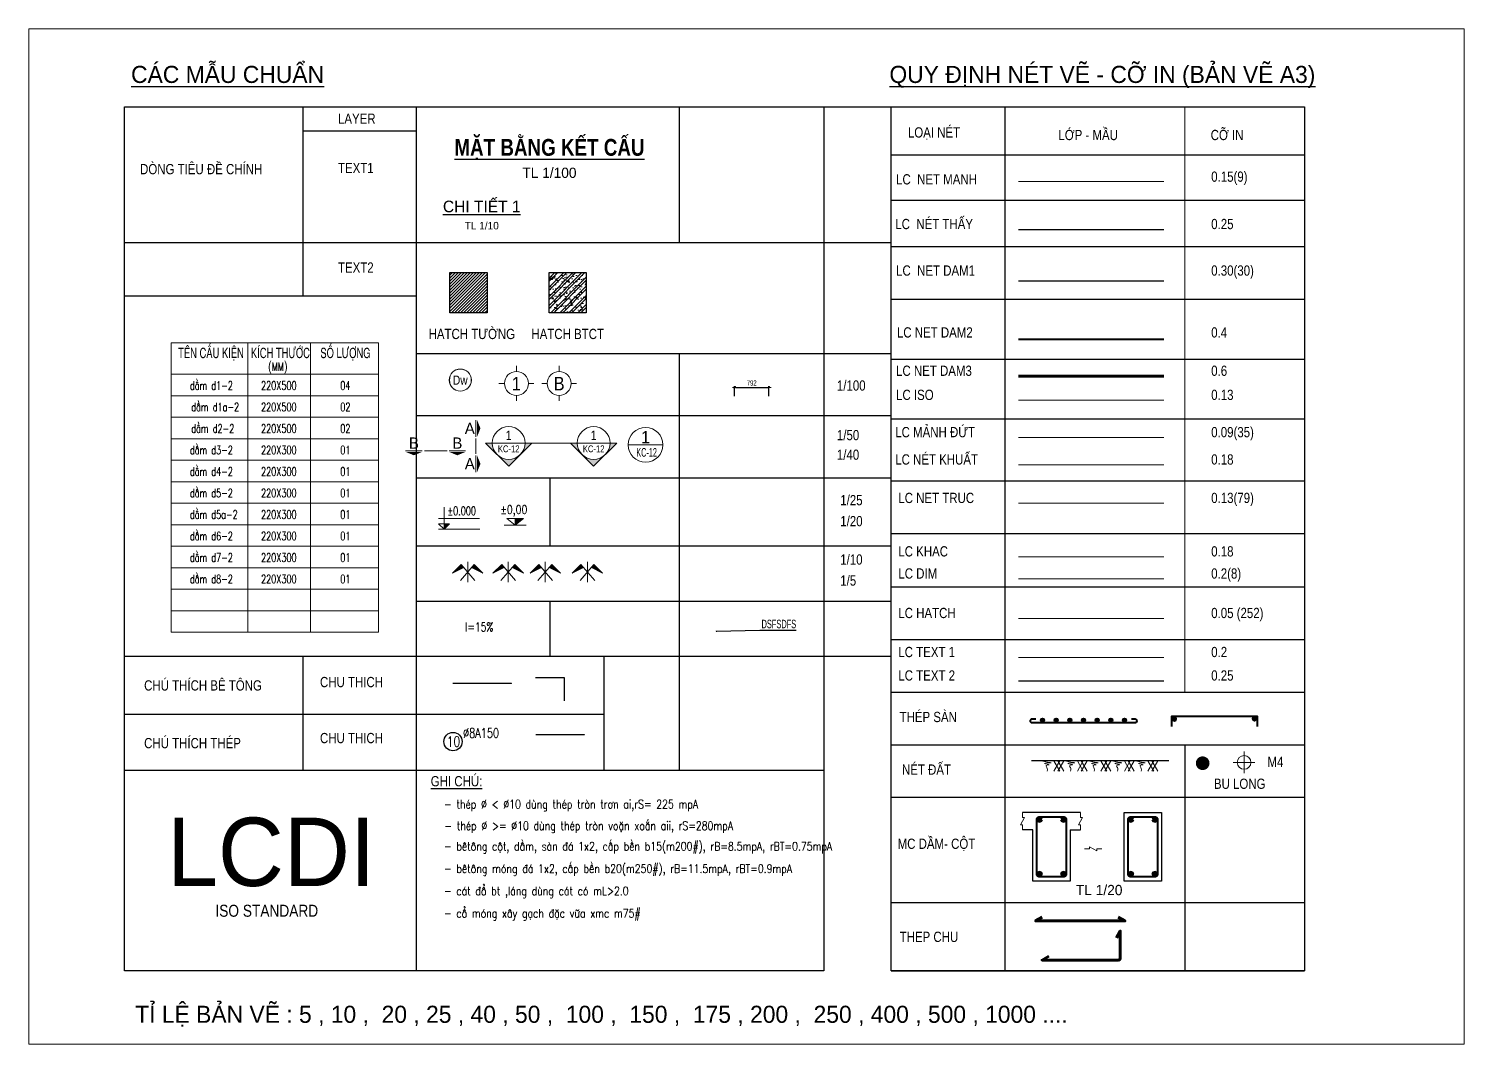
# Model space of a CAD drawing. Header units: millimetres. Extents: x 480521 to 6014615, y -961280 to 187869.
# Drawn here: x 480521 to 513785, y 87903 to 111426 of the extents above; entities that cross this region are included whole.
import ezdxf
from ezdxf.enums import TextEntityAlignment as Align

# ---------------------------------------------------------------- set-up
doc = ezdxf.new("R2010")
doc.units = ezdxf.units.MM
doc.header["$LTSCALE"] = 600
doc.header["$MEASUREMENT"] = 0
for name, pattern in [('CENTERX2', [4, 2.5, -0.5, 0.5, -0.5]), ('DASHDOT', [1, 0.5, -0.25, 0, -0.25]), ('HIDDEN', [0.375, 0.25, -0.125])]:
    doc.linetypes.add(name, pattern=pattern)
doc.layers.get('0').update_dxf_attribs({"lineweight": 0})
doc.layers.get('Defpoints').update_dxf_attribs({"lineweight": 0})
for name, color, linetype, lineweight in [('dim', 144, 'Continuous', 13), ('LC Dim', 8, 'Continuous', 18), ('LC Hatch', 252, 'Continuous', 9), ('LC Hatch @ 1 (1)', 252, 'Continuous', 9), ('LC ISO', 153, 'Continuous', 13), ('LC Khac', 4, 'Continuous', 9), ('LC MANH DUT', 35, 'HIDDEN', 5), ('LC Net dam 1', 30, 'Continuous', 30), ('LC Net dam2', 6, 'Continuous', 40), ('LC Net dam3', 1, 'Continuous', 60), ('LC Net khuat', 4, 'HIDDEN', 13), ('LC Net manh', 239, 'Continuous', 5), ('LC Net thay', 7, 'Continuous', 25), ('LC Net truc', 79, 'DASHDOT', 13), ('LC Text1', 3, 'Continuous', 20), ('LC Text2', 7, 'Continuous', 25)]:
    doc.layers.add(name, color=color, linetype=linetype, lineweight=lineweight)
doc.styles.add('arial', font='arial.ttf', dxfattribs={"width": 0.8})
doc.styles.add('Brief text', font='VHHELS.TTF')
doc.styles.add('General text 2', font='arial.ttf')
doc.styles.add('HOATBIF', font='hoatbif.shx', dxfattribs={"width": 0.65})
doc.styles.add('LC 1', font='VHAVANB.TTF')
doc.styles.add('LC 2', font='VHARIALN.TTF', dxfattribs={"width": 0.7})
doc.styles.add('LC 3', font='vnsimli.shx', dxfattribs={"width": 0.75})
doc.styles.add('LC3', font='VHARIALB.TTF', dxfattribs={"width": 0.8})
doc.styles.add('T1', font='Vnsimli.shx', dxfattribs={"width": 0.8})
doc.styles.add('T2', font='VHARIAL.TTF', dxfattribs={"width": 0.8})
doc.styles.add('text', font='hoatbif.shx', dxfattribs={"width": 0.65})
doc.styles.add('text1', font='VHHELS.TTF', dxfattribs={"width": 0.7, "height": 300})
doc.dimstyles.new('1-100(1-50)', dxfattribs={"dimscale": 50, "dimtxt": 2.5, "dimasz": 0.35, "dimexe": 0.5, "dimexo": 0, "dimgap": 0.8, "dimtad": 1, "dimdec": 0, "dimzin": 0, "dimdsep": 46, "dimtxsty": 'HOATBIF', "dimblk1": 'DOT', "dimblk2": 'DOT', "dimsah": 1, "dimcen": -1, "dimdle": 1, "dimclrd": 256, "dimclre": 256, "dimclrt": 4, "dimadec": 3, "dimazin": 2, "dimtfac": 0.333333, "dimtdec": 0, "dimtix": 1, "dimtmove": 2, "dimatfit": 3, "dimldrblk": 'DOT', "dimfxl": 1, "dimtvp": 0.833333, "dimtolj": 1, "dimtzin": 0, "dimarcsym": 0})

# ---------------------------------------------------------------- blocks, each defined once
blk = doc.blocks.new('CT')
at = {"layer": 'LC Text1', "lineweight": 15}
blk.add_hatch(color=4, dxfattribs=at).paths.add_polyline_path([(3.25, 1.6), (1.64, 1.6), (1.64, 0)])
at = {"layer": 'LC Text1', "color": 4, "lineweight": 15, "ltscale": 50}
for p, q in [((12.09, 0), (0, 0)), ((0.05, 3.14), (12, 3.14))]:
    blk.add_line(p, q, dxfattribs=at)
for points in [[(1.64, 6.43), (1.64, 0)], [(1.64, 0), (0.03, 1.6), (1.64, 1.6)], [(1.64, 0), (3.25, 1.6), (1.64, 1.6)]]:
    blk.add_lwpolyline(points, dxfattribs=at)
at = {"layer": 'LC Text1', "color": 4, "style": 'LC 3', "width": 0.75}
blk.add_attdef('CT', (1.91, 3.5), '', height=2.2, dxfattribs=at)
blk = doc.blocks.new('DXicon')
at = {"layer": 'LC Hatch', "ltscale": 50}
for points in [[(-1.15, 4.39), (-1.9, 5.26), (-4.45, 2.69)], [(4.45, 2.69), (1.9, 5.26), (1.15, 4.39)]]:
    blk.add_hatch(color=252, dxfattribs=at).paths.add_polyline_path(points)
at = {"layer": 'LC Net manh', "color": 8, "ltscale": 50}
for p, q in [((-1.9, 5.26), (-4.45, 2.69)), ((-4.45, 2.69), (-1.15, 4.39)), ((-2.13, 0.57), (1.9, 5.26)), ((2.13, 0.57), (-1.9, 5.26)), ((0, 0.04), (0, 6.04)), ((4.45, 2.69), (1.15, 4.39)), ((1.9, 5.26), (4.45, 2.69))]:
    blk.add_line(p, q, dxfattribs=at)
blk = doc.blocks.new('DOT')
at = {"layer": 'dim'}
for p, q in [((-3, 0), (3, 0)), ((-1, -1), (1, 1))]:
    blk.add_line(p, q, dxfattribs=at)
blk.add_lwpolyline([(0.5, 1), (-1, -0.5), (-0.5, -1), (1, 0.5)], close=True, dxfattribs=at)
blk = doc.blocks.new('thep tron 2')
at = {"layer": 'LC Net dam2'}
for p, q in [((-0.5, 0.5), (0.5, 0.5)), ((0.35, 0.85), (-0.35, 0.15)), ((-0.35, 0.85), (0.35, 0.15)), ((0, 1), (0, 0))]:
    blk.add_line(p, q, dxfattribs=at)
blk.add_circle((0, 0.5), 0.5, dxfattribs=at)
blk = doc.blocks.new('theptron1')
at = {"layer": 'LC Net dam3'}
for p, q in [((-0.5, 0), (0.5, 0)), ((-0.35, 0.35), (0.35, -0.35)), ((0.35, 0.35), (-0.35, -0.35)), ((0, 0.5), (0, -0.5))]:
    blk.add_line(p, q, dxfattribs=at)
blk.add_circle((0, 0), 0.5, dxfattribs=at)
blk = doc.blocks.new('mat dat')
at = {"layer": 'LC Net manh'}
for p, q in [((2, 0), (3.73, -3)), ((3.73, 0), (2, -3)), ((3.15, 0), (4.88, -3)), ((4.88, 0), (3.15, -3))]:
    blk.add_line(p, q, dxfattribs=at)
blk.add_spline([(0, 0), (-1.21, -0.12), (1.21, -0.52), (-0.75, -0.75), (0.58, -1.1), (-0.23, -1.33), (0.06, -2.19), (0, -3)], degree=3, dxfattribs=at)
blk = doc.blocks.new('bu lon')
at = {"layer": 'LC Khac', "color": 9}
for p, q in [((0.79, 0), (-0.79, 0)), ((0, -0.79), (0, 0.79))]:
    blk.add_line(p, q, dxfattribs=at)
at = {"layer": 'LC Khac', "color": 7}
blk.add_circle((0, 0), 0.5, dxfattribs=at)
blk = doc.blocks.new('TTRUC')
at = {"layer": 'LC ISO'}
for p, q in [((0, 6.95), (0, 10.13)), ((-6.95, 0), (-10.13, 0)), ((6.95, 0), (10.13, 0)), ((0, -6.95), (0, -10.13))]:
    blk.add_line(p, q, dxfattribs=at)
at = {"layer": 'LC Net manh'}
blk.add_circle((0, 0), 6.95, dxfattribs=at)
blk = doc.blocks.new('TIEUDE1')
at = {"layer": 'LC Text2', "color": 7, "style": 'LC 1'}
blk.add_attdef('TIªU§Ò', text='', height=5, dxfattribs=at).set_placement((0, 0), align=Align.BOTTOM_CENTER)
blk.add_attdef('TL', text='', height=3, dxfattribs=at).set_placement((0, -2), align=Align.TOP_CENTER)
blk = doc.blocks.new('TIEUDE2')
at = {"layer": 'LC Text2', "color": 7, "style": 'LC 1'}
blk.add_attdef('%%UTIªU§Ò', text='', height=3.5, dxfattribs=at).set_placement((0, 0), align=Align.BOTTOM_CENTER)
blk.add_attdef('TL', text='', height=2.2, dxfattribs=at).set_placement((0, -1.8), align=Align.TOP_CENTER)
blk = doc.blocks.new('*D290')
at = {"layer": 'Defpoints', "color": 0, "ltscale": 500, "transparency": 16777216}
for p in [(497670, 103119), (496878, 102918), (497670, 102918)]:
    blk.add_point(p, dxfattribs=at)
at = {"layer": 'LC Dim', "lineweight": -2, "ltscale": 500, "transparency": 16777216}
for p, q in [((496878, 102918), (496878, 103144)), ((496895, 103119), (497652, 103119)), ((497670, 102918), (497670, 103144))]:
    blk.add_line(p, q, dxfattribs=at)
at = {"layer": 'LC Dim', "lineweight": -2, "ltscale": 500, "transparency": 16777216, "xscale": 17.5, "yscale": 17.5, "zscale": 17.5, "rotation": 180}
blk.add_blockref('DOT', (496878, 103119), dxfattribs=at)
at = {"layer": 'LC Dim', "lineweight": -2, "ltscale": 500, "transparency": 16777216, "xscale": 17.5, "yscale": 17.5, "zscale": 17.5}
blk.add_blockref('DOT', (497670, 103119), dxfattribs=at)
at = {"layer": 'LC Dim', "color": 4, "ltscale": 500, "transparency": 16777216, "insert": (497274, 103221), "char_height": 125, "attachment_point": 5, "style": 'HOATBIF'}
blk.add_mtext('\\A1;792', dxfattribs=at)
blk = doc.blocks.new('_Dot')
at = {"color": 0, "linetype": 'ByBlock', "lineweight": -2}
blk.add_line((-0.5, 0), (-1, 0), dxfattribs=at)
at = {"color": 0, "linetype": 'ByBlock', "const_width": 0.5}
blk.add_lwpolyline([(-0.25, 0, 1), (0.25, 0, 1)], format="xyb", close=True, dxfattribs=at)
blk = doc.blocks.new('trich CT')
at = {"layer": 'LC ISO'}
blk.add_line((-500, 0), (500, 0), dxfattribs=at)
blk.add_circle((0, 0), 500, dxfattribs=at)
at = {"layer": 'LC Text1', "style": 'text1'}
blk.add_attdef('T', text='', height=350, dxfattribs=at).set_placement((0, 223), align=Align.MIDDLE_CENTER)
at = {"layer": 'LC Text1', "linetype": 'ByBlock', "style": 'text', "width": 0.7}
blk.add_attdef('KT', text='', height=250, dxfattribs=at).set_placement((0, -217), align=Align.MIDDLE_CENTER)
blk = doc.blocks.new('*U14')
at = {"layer": 'LC ISO'}
h = blk.add_hatch(color=256, dxfattribs=at)
h.paths.add_polyline_path([(0, -8.49), (4.24, -4.24, -0.198912), (0, -6, -0.198912), (-4.24, -4.24)])
h.paths.add_polyline_path([(8.49, 0), (6, 0, -0.198912), (4.24, -4.24)])
h.paths.add_polyline_path([(-4.24, -4.24, -0.198912), (-6, 0), (-8.49, 0)])
h = blk.add_hatch(color=256, dxfattribs=at)
h.paths.add_polyline_path([(31.08, -8.49), (35.32, -4.24, -0.198912), (31.08, -6, -0.198912), (26.84, -4.24)])
h.paths.add_polyline_path([(39.57, 0), (37.08, 0, -0.198912), (35.32, -4.24)])
h.paths.add_polyline_path([(26.84, -4.24, -0.198912), (25.08, 0), (22.59, 0)])
for p, q in [((-6, 0), (6, 0)), ((25.08, 0), (37.08, 0))]:
    blk.add_line(p, q, dxfattribs=at)
for points in [[(6, 0), (8.49, 0), (0, -8.49), (-8.49, 0), (-6, 0)], [(37.08, 0), (39.57, 0), (31.08, -8.49), (22.59, 0), (25.08, 0)]]:
    blk.add_lwpolyline(points, dxfattribs=at)
for centre in [(0, 0), (31.08, 0)]:
    blk.add_circle(centre, 6, dxfattribs=at)
at = {"layer": 'LC MANH DUT', "linetype": 'HIDDEN', "ltscale": 300}
blk.add_line((6, 0), (25.08, 0), dxfattribs=at)
at = {"layer": 'LC Text1', "style": 'Brief text', "width": 0.8, "flags": 8}
for tag, p in [('VIEW-NUMBER2', (0, 52)), ('VIEW-NUMBER1', (0, 0))]:
    blk.add_attdef(tag, text='', height=3.5, dxfattribs=at).set_placement(p, align=Align.BOTTOM_CENTER)
at = {"layer": 'LC Text1', "style": 'arial', "width": 0.8, "flags": 8}
for tag, p in [('SHEET-NUMBER2', (0, 51.13)), ('SHEET-NUMBER1', (0, -0.87))]:
    blk.add_attdef(tag, text='', height=2.5, dxfattribs=at).set_placement(p, align=Align.TOP_CENTER)
blk = doc.blocks.new('Caodo1')
at = {"layer": 'LC Text1'}
blk.add_hatch(color=256, dxfattribs=at).paths.add_polyline_path([(0, 200), (0, 0), (243, 200)])
for p, q in [((324, 0), (-324, 0)), ((0, 0), (0, 200))]:
    blk.add_line(p, q, dxfattribs=at)
blk.add_lwpolyline([(-243, 200), (243, 200), (0, 0), (0, 0)], close=True, dxfattribs=at)
at = {"layer": 'LC Text1', "style": 'T1', "width": 0.8}
blk.add_attdef('%%P0,00', text='', height=250, dxfattribs=at).set_placement((-39, 460), align=Align.MIDDLE_CENTER)
blk = doc.blocks.new('*U19')
at = {"layer": 'Defpoints'}
blk.add_lwpolyline([(0, 4.25), (-2.5, 3.44), (-4.04, 1.31), (-4.04, -1.31), (-2.5, -3.44), (0, -4.25), (2.5, -3.44), (4.04, -1.31), (4.04, 1.31), (2.5, 3.44)], close=True, dxfattribs=at)
at = {"layer": 'LC Text1', "style": 'General text 2', "width": 0.8, "flags": 8}
blk.add_attdef('SYMBOL', text='', height=3.5, dxfattribs=at).set_placement((0, 0), align=Align.MIDDLE_CENTER)
blk.add_wipeout([(0, 4.25), (-2.5, 3.44), (-4.04, 1.31), (-4.04, -1.31), (-2.5, -3.44), (0, -4.25), (2.5, -3.44), (4.04, -1.31), (4.04, 1.31), (2.5, 3.44)]).dxf.layer = 'LC Net manh'
at = {"layer": 'LC ISO'}
blk.add_circle((0, 0), 4.25, dxfattribs=at)
blk = doc.blocks.new('matcatdoc')
at = {"layer": 'LC Khac', "color": 1, "ltscale": 2}
for p, q in [((0, 485), (0, 0)), ((0, -550), (0, -1036))]:
    blk.add_line(p, q, dxfattribs=at)
for points in [[(134, 243, 0, 471, 0), (37, 243, 275, 275, 0)], [(134, -793, 0, 471, 0), (37, -793, 275, 275, 0)]]:
    blk.add_lwpolyline(points, format="xyseb", dxfattribs=at)
at = {"layer": 'LC MANH DUT', "ltscale": 200}
blk.add_line((0, -49), (0, -506), dxfattribs=at)
at = {"ltscale": 2, "style": 'LC 1'}
for p in [(-179, 243), (-179, -793)]:
    blk.add_attdef('LC', text='', height=330, dxfattribs=at).set_placement(p, align=Align.MIDDLE_CENTER)
blk = doc.blocks.new('*U18')
at = {"layer": 'LC Khac', "color": 1, "ltscale": 2}
for p, q in [((0, 0), (-485, 0)), ((1271, 0), (785, 0))]:
    blk.add_line(p, q, dxfattribs=at)
for points in [[(-243, -134, 0, 471, 0), (-243, -37, 275, 275, 0)], [(1028, -134, 0, 471, 0), (1028, -37, 275, 275, 0)]]:
    blk.add_lwpolyline(points, format="xyseb", dxfattribs=at)
at = {"layer": 'LC MANH DUT', "ltscale": 300}
blk.add_line((66, 0), (732, 0), dxfattribs=at)
at = {"ltscale": 2, "style": 'LC 1'}
for p in [(-243, 222), (1028, 222)]:
    blk.add_attdef('LC', text='', height=330, dxfattribs=at).set_placement(p, align=Align.MIDDLE_CENTER)

msp = doc.modelspace()

# ---------------------------------------------------------------- hatches: boundary and pattern name
at = {"layer": 'LC Hatch @ 1 (1)', "ltscale": 2}
h = msp.add_hatch(dxfattribs=at)
h.set_pattern_fill('ANSI31', color=256, scale=396)
h.set_pattern_definition([(45, (490258.544, 154143.313), (-35.001786, 35.001786), [])])
h.paths.add_polyline_path([(491140.598, 104847.367), (491140.598, 105779.809), (490277.357, 105779.809), (490277.357, 104847.367)])
h = msp.add_hatch(dxfattribs=at)
h.set_pattern_fill('BTCT', color=256, scale=39.6)
h.set_pattern_definition([(50, (490670.78, 154143.31), (284.035, -24.8498), [29.7, -326.7]), (355, (490670.78, 154143.3), (-54.9455, 297.868), [23.76, -261.36]), (100.4514, (490694.45, 154141.24), (229.0897, 273.018), [25.2411, -277.6523]), (46.1842, (490670.78, 154222.5), (422.6275, -65.5455), [44.55, -490.05]), (96.6356, (490706, 154217.05), (370.1264, 385.7507), [37.8617, -416.4783]), (351.1842, (490670.8, 154222.5), (370.126, 385.751), [35.64, -392.04]), (21, (490710.38, 154202.71), (236.3752, -159.4371), [29.7, -326.7]), (326, (490710.38, 154202.7), (96.3529, 287.1594), [23.76, -261.36]), (71.4514, (490730.08, 154189.43), (332.7282, 127.7221), [25.2411, -277.6523]), (37.5, (490670.78, 154143.31), (4.8153, 131.82597), [0, -258.192, 0, -265.32, 0, -262.35]), (7.5, (490670.78, 154143.31), (104.17554, 156.18704), [0, -151.272, 0, -252.252, 0, -99.99]), (327.5, (490582.47, 154143.31), (211.39368, -8.93173), [0, -99, 0, -308.88, 0, -409.86]), (317.5, (490542.87, 154143.31), (230.9417, 39.6416), [0, -128.7, 0, -205.128, 0, -291.06]), (45, (490670.78, 154143.31), (-105.00536, 105.00536), []), (45, (490740.78, 154143.31), (-105.00536, 105.00536), [])])
h.paths.add_polyline_path([(493439.959, 105779.809), (492576.718, 105779.809), (492576.718, 104847.367), (493439.959, 104847.367)])

# ---------------------------------------------------------------- linework, layer by layer
at = {"layer": 'Defpoints', "ltscale": 0.2}
msp.add_lwpolyline([(480520.601, 111425.818), (513784.601, 111425.818), (513784.601, 87903.418), (480520.601, 87903.418)], close=True, dxfattribs=at)
at = {"layer": 'LC Dim', "ltscale": 0.5}
msp.add_line((503453.191, 98682.881), (506820.839, 98682.881), dxfattribs=at)
at = {"layer": 'LC Hatch'}
for p, q in [((507307.878, 109616.43), (507307.878, 96059.279)), ((503453.191, 97768.269), (506820.839, 97768.269))]:
    msp.add_line(p, q, dxfattribs=at)
at = {"layer": 'LC Hatch', "const_width": 158.4}
for points in [[(507643.426, 94413.581, -0.414213562), (507722.626, 94492.781)], [(507643.426, 94413.581, 0.414213562), (507722.626, 94334.381)], [(507801.826, 94412.53, 0.414213562), (507722.626, 94491.73)], [(507801.826, 94413.581, -0.414213562), (507722.626, 94334.381)]]:
    msp.add_lwpolyline(points, format="xyb", dxfattribs=at)
at = {"layer": 'LC ISO', "ltscale": 0.5}
msp.add_line((503453.191, 102820.444), (506820.839, 102820.444), dxfattribs=at)
at = {"layer": 'LC Khac', "ltscale": 0.5}
msp.add_line((503453.191, 99195.458), (506820.839, 99195.458), dxfattribs=at)
at = {"layer": 'LC MANH DUT', "ltscale": 300}
msp.add_line((503453.191, 101957.258), (506820.839, 101957.258), dxfattribs=at)
at = {"layer": 'LC Net dam 1'}
msp.add_line((503453.191, 105588.095), (506820.839, 105588.095), dxfattribs=at)
at = {"layer": 'LC Net dam2', "ltscale": 5}
msp.add_line((506820.839, 104225.665), (503453.191, 104225.665), dxfattribs=at)
at = {"layer": 'LC Net dam2'}
msp.add_lwpolyline([(507006.143, 95263.914), (507006.143, 95501.514), (508986.143, 95501.514), (508986.143, 95263.914)], dxfattribs=at)
msp.add_lwpolyline([(506069.727, 95441.277), (506148.927, 95441.277, -0.414213562), (506193.934, 95396.27), (506193.934, 95391.242, -0.414213562), (506148.927, 95346.235), (504963.118, 95346.261), (503777.309, 95346.235, -0.414213562), (503732.302, 95391.242), (503732.302, 95396.27, -0.414213562), (503777.309, 95441.277), (503856.509, 95441.277)], format="xyb", dxfattribs=at)
for points in [[(503883.018, 91823.281), (503883.018, 93130.081, -0.414213562), (503922.618, 93169.681), (504516.618, 93169.681, -0.414213562), (504556.218, 93130.081), (504556.218, 91823.281, -0.414213562), (504516.618, 91783.681), (503922.618, 91783.681, -0.414213562)], [(505999.411, 91823.281), (505999.411, 93130.081, -0.414213562), (506039.011, 93169.681), (506633.011, 93169.681, -0.414213562), (506672.611, 93130.081), (506672.611, 91823.281, -0.414213562), (506633.011, 91783.681), (506039.011, 91783.681, -0.414213562)]]:
    msp.add_lwpolyline(points, format="xyb", close=True, dxfattribs=at)
at = {"layer": 'LC Net dam3', "ltscale": 0.5}
msp.add_line((503453.191, 103378.992), (506820.839, 103378.992), dxfattribs=at)
at = {"layer": 'LC Net dam3', "ltscale": 5}
msp.add_lwpolyline([(504005.101, 90848.626), (503850.775, 90759.526), (505921.873, 90759.526), (505767.548, 90848.626)], dxfattribs=at)
at = {"layer": 'LC Net dam3'}
msp.add_lwpolyline([(505725.312, 90369.403), (505814.412, 90523.729), (505814.412, 89891.363, -0.414213562), (505774.812, 89851.763), (504002.688, 89851.763), (504157.014, 89940.863)], format="xyb", dxfattribs=at)
at = {"layer": 'LC Net khuat', "ltscale": 300}
msp.add_line((503453.191, 101324.435), (506820.839, 101324.435), dxfattribs=at)
at = {"layer": 'LC Net manh'}
msp.add_line((503453.191, 107885.483), (506820.839, 107885.483), dxfattribs=at)
for points in [[(503546.418, 92872.681), (503546.418, 92986.095), (503500.832, 92986.095), (503592.003, 93155.267), (503546.418, 93155.267), (503546.418, 93268.681)], [(504892.818, 92872.681), (504892.818, 92986.095), (504847.232, 92986.095), (504938.403, 93155.267), (504892.818, 93155.267), (504892.818, 93268.681)], [(504988.191, 92432.516), (505101.605, 92432.516), (505101.605, 92478.101), (505270.777, 92386.93), (505270.777, 92432.516), (505384.191, 92432.516)]]:
    msp.add_lwpolyline(points, dxfattribs=at)
at = {"layer": 'LC Net thay'}
for p, q in [((486875.14, 109616.43), (486875.14, 105237.663)), ((489499.432, 109616.43), (489499.432, 89604.956)), ((495590.081, 109616.43), (495590.081, 106478.011)), ((498941.382, 109616.43), (500502.592, 109616.43)), ((503139.527, 109616.43), (503139.527, 89604.956)), ((489499.432, 109053.835), (486875.14, 109053.835)), ((500502.592, 108506.589), (510083.322, 108506.589)), ((500502.592, 107458.603), (510083.322, 107458.603)), ((503453.191, 106777.466), (506820.839, 106777.466)), ((482742.133, 106478.011), (495590.081, 106478.011)), ((482742.133, 106478.011), (500502.592, 106478.011)), ((500502.592, 106384.941), (510083.322, 106384.941)), ((482742.133, 105237.663), (489499.432, 105237.663)), ((500502.592, 105161.215), (510083.322, 105161.215)), ((489499.432, 103906.072), (500502.592, 103906.072)), ((495590.081, 103906.072), (495590.081, 94254.582)), ((500502.592, 103775.731), (510083.322, 103775.731)), ((489499.432, 102466.693), (500502.592, 102466.693)), ((500502.592, 102390.246), (510083.322, 102390.246)), ((489499.432, 101027.314), (500502.592, 101027.314)), ((492594.19, 101027.314), (492594.19, 99450.051)), ((500502.592, 100950.867), (510083.322, 100950.867)), ((500502.592, 99733.015), (510083.322, 99733.015)), ((489499.432, 99450.051), (500502.592, 99450.051)), ((500502.592, 98494.983), (510083.322, 98494.983)), ((489499.432, 98167.004), (495590.081, 98167.004)), ((489499.432, 98167.004), (500502.592, 98167.004)), ((492594.19, 98167.004), (492594.19, 96891.048)), ((500502.592, 97277.131), (510083.322, 97277.131)), ((482742.133, 96891.048), (500502.592, 96891.048)), ((486875.14, 96891.048), (486875.14, 94254.582)), ((493856.242, 94254.582), (493856.242, 96891.048)), ((503453.191, 96321.013), (506820.839, 96321.013)), ((500502.592, 96059.279), (510083.322, 96059.279)), ((482742.133, 95551.729), (493856.242, 95551.729)), ((500502.592, 94841.428), (510083.322, 94841.428)), ((507307.878, 94841.428), (507307.878, 89604.956)), ((482742.133, 94254.582), (498941.382, 94254.582)), ((482742.133, 94254.582), (498941.382, 94254.582)), ((506939.066, 94466.789), (503755.231, 94466.789)), ((500502.592, 93623.576), (510083.322, 93623.576)), ((504892.818, 93268.681), (503546.418, 93268.681)), ((503784.018, 92872.681), (503546.418, 92872.681)), ((504655.218, 92872.681), (504892.818, 92872.681)), ((500502.592, 91187.872), (510083.322, 91187.872)), ((500502.592, 89604.956), (510083.322, 89604.956))]:
    msp.add_line(p, q, dxfattribs=at)
for points in [[(482742.133, 109616.43), (498941.382, 109616.43), (498941.382, 89604.956), (482742.133, 89604.956)], [(500502.592, 109616.43), (510083.322, 109616.43), (510083.322, 89604.956), (500502.592, 89604.956)], [(505900.411, 93268.681), (506771.611, 93268.681), (506771.611, 91684.681), (505900.411, 91684.681)]]:
    msp.add_lwpolyline(points, close=True, dxfattribs=at)
msp.add_lwpolyline([(504655.218, 92872.681), (504655.218, 91684.681), (503784.018, 91684.681), (503784.018, 92872.681)], dxfattribs=at)
at = {"layer": 'LC Net truc', "linetype": 'CENTERX2', "ltscale": 200}
msp.add_line((503453.191, 100433.489), (506820.839, 100433.489), dxfattribs=at)
at = {"layer": 'LC Text1'}
msp.add_line((503453.191, 96864.202), (506820.839, 96864.202), dxfattribs=at)
at = {"layer": 'LC Text2', "ltscale": 2}
for points in [[(490277.357, 105779.809), (491140.598, 105779.809), (491140.598, 104847.367), (490277.357, 104847.367)], [(492576.718, 105779.809), (493439.959, 105779.809), (493439.959, 104847.367), (492576.718, 104847.367)]]:
    msp.add_lwpolyline(points, close=True, dxfattribs=at)
at = {"layer": 'LC Text2', "ltscale": 100}
msp.add_circle((490351.634, 94914.715), 211.885, dxfattribs=at)

# ---------------------------------------------------------------- block references
ref = msp.add_blockref('matcatdoc', (490882.494, 101976.441), dxfattribs=dict(xscale=0.791999999998979, yscale=0.791999999998979, zscale=0.791999999998979))
ref.add_attrib('LC', 'A', dxfattribs={"ltscale": 2, "height": 261.36, "style": 'LC 1'}).set_placement((490741.084, 101348.499), align=Align.MIDDLE_CENTER)
ref.add_attrib('LC', 'A', dxfattribs={"ltscale": 2, "height": 261.36, "style": 'LC 1'}).set_placement((490741.084, 102168.685), align=Align.MIDDLE_CENTER)
ref = msp.add_blockref('*U18', (489638.061, 101651.982), dxfattribs=dict(xscale=0.791999999998979, yscale=0.791999999998979, zscale=0.791999999998979))
ref.add_attrib('LC', 'B', dxfattribs={"ltscale": 2, "height": 261.36, "style": 'LC 1'}).set_placement((490452.196, 101827.969), align=Align.MIDDLE_CENTER)
ref.add_attrib('LC', 'B', dxfattribs={"ltscale": 2, "height": 261.36, "style": 'LC 1'}).set_placement((489445.817, 101827.969), align=Align.MIDDLE_CENTER)
at = {"layer": 'LC Dim'}
for p, xscale, yscale, zscale in [((503946.378, 93106.321), 79.20000000002618, 79.20000000002618, 79.20000000002618), ((504492.858, 93106.321), -79.20000000002618, 79.19999999996242, 79.19999999991681), ((506062.771, 93106.321), 79.20000000002618, 79.20000000002618, 79.20000000002618), ((506609.251, 93106.321), -79.20000000002618, 79.19999999996242, 79.19999999991681)]:
    msp.add_blockref('theptron1', p, dxfattribs=dict(at, xscale=xscale, yscale=yscale, zscale=zscale))
at = {"layer": 'LC Dim', "rotation": 180}
for p, xscale, yscale, zscale in [((503946.378, 91847.041), -79.20000000002618, 79.19999999996242, 79.19999999991681), ((504492.858, 91847.041), 79.20000000002618, 79.20000000002618, 79.20000000002618), ((506062.771, 91847.041), -79.20000000002618, 79.19999999996242, 79.19999999991681), ((506609.251, 91847.041), 79.20000000002618, 79.20000000002618, 79.20000000002618)]:
    msp.add_blockref('theptron1', p, dxfattribs=dict(at, xscale=xscale, yscale=yscale, zscale=zscale))
at = {"layer": 'LC Hatch', "xscale": 79.20000000002618, "yscale": 79.20000000002618, "zscale": 79.20000000002618}
for p in [(490692.221, 98601.449), (491630.417, 98601.449), (492490.086, 98601.449), (493467.232, 98601.449)]:
    msp.add_blockref('DXicon', p, dxfattribs=at)
at = {"layer": 'LC ISO', "xscale": 39.91063016232954, "yscale": 39.91063016232954, "zscale": 39.91063016232954}
for p in [(491821.911, 103210.586), (492812.119, 103210.586)]:
    msp.add_blockref('TTRUC', p, dxfattribs=at)
at = {"layer": 'LC ISO'}
ref = msp.add_blockref('*U14', (491641.905, 101829.919), dxfattribs=dict(at, xscale=63.35999999991832, yscale=63.35999999991832, zscale=63.35999999991832))
ref.add_attrib('VIEW-NUMBER1', '1', dxfattribs={"layer": 'LC Text1', "height": 221.76, "style": 'Brief text', "width": 0.8}).set_placement((491641.905, 101829.919), align=Align.BOTTOM_CENTER)
ref.add_attrib('SHEET-NUMBER1', 'KC-12', dxfattribs={"layer": 'LC Text1', "height": 158.4, "style": 'arial', "width": 0.8}).set_placement((491641.905, 101774.568), align=Align.TOP_CENTER)
ref.add_attrib('VIEW-NUMBER2', '1', dxfattribs={"layer": 'LC Text1', "height": 221.76, "style": 'Brief text', "width": 0.8}).set_placement((493611.132, 101829.919), align=Align.BOTTOM_CENTER)
ref.add_attrib('SHEET-NUMBER2', 'KC-12', dxfattribs={"layer": 'LC Text1', "height": 158.4, "style": 'arial', "width": 0.8}).set_placement((493611.132, 101774.568), align=Align.TOP_CENTER)
ref = msp.add_blockref('trich CT', (494814.336, 101787.756), dxfattribs=dict(at, xscale=0.8064822857135049, yscale=0.8064822857135049, zscale=0.8064822857135049))
ref.add_attrib('T', '1', dxfattribs={"layer": 'LC Text2', "height": 282.269, "style": 'text1'}).set_placement((494814.336, 101967.321), align=Align.MIDDLE_CENTER)
ref.add_attrib('KT', ' KC-12', dxfattribs={"layer": 'LC Text2', "linetype": 'ByBlock', "height": 201.6206, "style": 'text', "width": 0.55}).set_placement((494814.336, 101612.476), align=Align.MIDDLE_CENTER)
at = {"layer": 'LC Khac'}
for name, p, xscale, yscale, zscale in [('bu lon', (508683.047, 94432.318), 316.7999999993094, 316.7999999993094, 316.7999999993094), ('mat dat', (504116.07, 94466.789), 79.20000000002618, 79.20000000002618, 79.20000000002618), ('mat dat', (504660.791, 94466.789), 79.20000000002618, 79.20000000002618, 79.20000000002618), ('mat dat', (505205.511, 94466.789), 79.20000000002618, 79.20000000002618, 79.20000000002618), ('mat dat', (505750.232, 94466.789), 79.20000000002618, 79.20000000002618, 79.20000000002618), ('mat dat', (506294.952, 94466.789), 79.20000000002618, 79.20000000002618, 79.20000000002618)]:
    msp.add_blockref(name, p, dxfattribs=dict(at, xscale=xscale, yscale=yscale, zscale=zscale))
at = {"layer": 'LC Net dam2', "rotation": 180}
for p, xscale, yscale, zscale in [((507069.503, 95477.754), -79.20000000002618, 79.19999999996242, 79.19999999991681), ((508922.783, 95477.754), 79.20000000002618, 79.20000000002618, 79.20000000002618)]:
    msp.add_blockref('thep tron 2', p, dxfattribs=dict(at, xscale=xscale, yscale=yscale, zscale=zscale))
at = {"layer": 'LC Net dam2', "xscale": 79.20000000002618, "yscale": 79.20000000002618, "zscale": 79.20000000002618}
for p in [(504010.923, 95370.002), (504327.723, 95370.002), (504644.523, 95370.002), (504961.323, 95370.002), (505278.123, 95370.002), (505594.923, 95370.002), (505911.723, 95370.002)]:
    msp.add_blockref('thep tron 2', p, dxfattribs=at)
at = {"layer": 'LC Text1'}
ref = msp.add_blockref('CT', (490015.734, 99831.351), dxfattribs=dict(at, xscale=79.20000000002618, yscale=79.20000000002618, zscale=79.20000000002618))
ref.add_attrib('CT', '%%P0.000', (490224.718, 100159.305), dxfattribs={"color": 3, "height": 196.4286, "style": 'LC 3', "width": 0.7})
ref = msp.add_blockref('Caodo1', (491793.583, 99924.605), dxfattribs=dict(at, xscale=0.791999999998979, yscale=0.791999999998979, zscale=0.791999999998979))
ref.add_attrib('%%P0,00', '%%p0,00', dxfattribs={"layer": 'LC Text2', "height": 198, "style": 'T1', "width": 0.8}).set_placement((491762.659, 100288.533), align=Align.MIDDLE_CENTER)
at = {"layer": 'LC Text2'}
ref = msp.add_blockref('TIEUDE1', (492586.689, 108366.065), dxfattribs=dict(at, xscale=79.20000000005096, yscale=79.20000000005096, zscale=79.20000000005096))
ref.add_attrib('TIªU§Ò', '%%UmÆt b»ng kÕt cÊu', dxfattribs={"color": 7, "height": 390.01364, "style": 'LC3', "width": 0.8}).set_placement((492586.689, 108366.065), align=Align.BOTTOM_CENTER)
ref.add_attrib('TL', 'TL 1/100', dxfattribs={"color": 7, "height": 237.6, "style": 'LC 1'}).set_placement((492586.689, 108207.665), align=Align.TOP_CENTER)
ref = msp.add_blockref('TIEUDE2', (491018.301, 107093.93), dxfattribs=dict(at, xscale=79.20000000005096, yscale=79.20000000005096, zscale=79.20000000005096))
ref.add_attrib('%%UTIªU§Ò', '%%Uchi tiÕt 1', dxfattribs={"color": 7, "height": 268.97492, "style": 'LC 1'}).set_placement((491018.301, 107093.93), align=Align.BOTTOM_CENTER)
ref.add_attrib('TL', 'TL 1/10', dxfattribs={"color": 7, "height": 174.24, "style": 'LC 1'}).set_placement((491018.301, 106951.37), align=Align.TOP_CENTER)

# ---------------------------------------------------------------- texts
at = {"layer": 'LC Dim', "color": 4, "ltscale": 2, "insert": (497500.972, 97536.456), "char_height": 198, "attachment_point": 7, "style": 'HOATBIF'}
msp.add_mtext('DSFSDFS', dxfattribs=at)
at = {"layer": 'LC Text1', "ltscale": 0.2, "style": 'LC 1', "width": 0.9}
for s, p in [('1', (491821.911, 102956.354)), ('B', (492812.119, 102956.354))]:
    msp.add_text(s, height=312.5, dxfattribs=at).set_placement(p, align=Align.BOTTOM_CENTER)
at = {"layer": 'LC Text1', "color": 3, "style": 'LC 3', "width": 0.8}
for s, p in [('- thÐp %%C < %%C10 dïng thÐp trßn tr¬n ai,rS= 225 mpA', (490146.205, 93366.387)), ('- thÐp %%C >= %%C10 dïng thÐp trßn voÆn xo¾n aii, rS=280mpA', (490154.23, 92866.397)), ('- bªt«ng cét, dÇm, sµn ®¸ 1x2, cÊp bÒn b15(m200#), rB=8.5mpA, rBT=0.75mpA', (490144.605, 92389.834)), ('- bªt«ng mãng ®¸ 1x2, cÊp bÒn b20(m250#), rB=11.5mpA, rBT=0.9mpA', (490144.605, 91872.487)), ('- c¸t ®æ bt ,l¸ng dïng c¸t cã mL>2.0', (490144.605, 91355.14)), ('- cæ mãng x©y g¹ch ®Æc v÷a xmc m75#', (490144.605, 90837.793))]:
    msp.add_text(s, height=198, dxfattribs=at).set_placement(p)
at = {"layer": 'LC Text2', "lineweight": -2}
for s, height, style, p in [('%%uc¸c mÉu chuÈn', 396, 'LC 1', (482892.385, 110169.786)), ('%%Uquy ®Þnh nÐt vÏ - cì in (b¶n vÏ A3)', 396, 'LC 1', (500464.15, 110169.786)), ('tl 1/20', 237.6, 'LC 1', (504785.747, 91357.278)), ('iso standard', 277.2, 'LC 2', (484846.425, 90857.624)), ('tØ lÖ b¶n vÏ : 5 , 10 ,  20 , 25 , 40 , 50 ,  100 ,  150 ,  175 , 200 ,  250 , 400 , 500 , 1000 ....', 396, 'LC 1', (482987.499, 88400.263))]:
    msp.add_text(s, height=height, dxfattribs=dict(at, style=style)).set_placement(p)
at = {"layer": 'LC Text2', "style": 'T2', "width": 0.8}
for s, p in [('layer', (487686.953, 109223.5)), ('lo¹i nÐt', (500892.812, 108905.001)), ('Líp - mÇu', (504380.435, 108845.648)), ('cì in', (507908.626, 108845.648)), ('dßng tiªu ®Ò chÝnh', (483100.922, 108054.904)), ('text1', (487686.953, 108081.832)), ('0.15(9)', (507920.567, 107881.191)), ('LC  Net manh', (500619.056, 107818.697)), ('LC  nÐt thÊy', (500600.793, 106783.622)), ('0.25 ', (507920.567, 106783.622)), ('text2', (487686.953, 105775.747)), ('LC  Net dam1', (500619.056, 105706.087)), ('0.30(30)', (507920.567, 105706.087)), ('HATCH T¦êNG', (489786.592, 104237.352)), ('HATCH BTCT', (492168.959, 104237.352)), ('LC Net dam2', (500638.333, 104273.024)), ('0.4', (507920.567, 104273.024)), ('LC Net dam3', (500618.758, 103385.148)), ('0.6', (507920.567, 103385.148)), ('1/100', (499248.011, 103043.245)), ('LC iso', (500618.758, 102826.6)), ('0.13', (507920.567, 102826.6)), ('1/50', (499248.011, 101894.473)), ('LC m¶nh ®øt', (500599.183, 101963.414)), ('0.09(35)', (507920.567, 101963.414)), ('1/40', (499248.011, 101440.689)), ('LC nÐt khuÊt', (500599.183, 101330.591)), ('0.18', (507920.567, 101330.591)), ('1/25', (499325.433, 100388.062)), ('LC Net truc', (500671.287, 100439.645)), ('0.13(79)', (507920.567, 100439.645)), ('1/20', (499325.433, 99901.739)), ('1/10', (499325.433, 99012.681)), ('LC khac', (500671.287, 99201.614)), ('0.18', (507920.567, 99201.614)), ('LC dim', (500671.287, 98689.037)), ('0.2(8)', (507920.567, 98689.037)), ('1/5', (499325.433, 98526.358)), ('LC Hatch', (500671.287, 97774.425)), ('0.05 (252)', (507920.567, 97774.425)), ('LC text 1', (500671.287, 96870.358)), ('0.2', (507920.567, 96870.358)), ('LC text 2', (500671.287, 96327.169)), ('0.25', (507920.567, 96327.169)), ('chó thÝch bª t«ng', (483195.17, 96096.375)), ('chu thich', (487269.569, 96174.412)), ('thÐp sµn', (500699.549, 95365.472)), ('chó thÝch thÐp', (483195.17, 94759.916)), ('chu thich', (487269.569, 94877.265)), ('m4', (509224.016, 94325.011)), ('%%Ughi chó:', (489836.274, 93878.083)), ('nÐt ®Êt', (500754.749, 94147.62)), ('bu long', (507983.267, 93818.915)), ('mc dÇm- cét', (500654.57, 92429)), ('thep chu', (500701.447, 90272.936))]:
    msp.add_text(s, height=237.6, dxfattribs=at).set_placement(p)
at = {"layer": 'LC Text2', "linetype": 'ByBlock', "style": 'LC 3', "width": 0.75}
msp.add_text('%%C8A150', height=220, dxfattribs=at).set_placement((490583.918, 95002.519))
at = {"layer": 'LC Text2', "ltscale": 100, "style": 'LC 3', "width": 0.75}
msp.add_text('10', height=242, dxfattribs=at).set_placement((490363.591, 94914.715), align=Align.MIDDLE_CENTER)
at = {"layer": 'LC Text2', "lineweight": -2, "style": 'LC 1'}
msp.add_text('LCDI', height=1584, dxfattribs=at).set_placement((486138.953, 92361.358), align=Align.MIDDLE)

# ---------------------------------------------------------------- dimensions: what is measured, and where the dimension line sits
at = {"layer": 'LC Dim', "ltscale": 500}
dim = msp.add_linear_dim(base=(497669.522, 103118.952), p1=(496877.522, 102918.453), p2=(497669.522, 102918.453), dimstyle='1-100(1-50)', dxfattribs=at)
dim.commit()
dim.dimension.update_dxf_attribs({"geometry": '*D290', "text_midpoint": (497273.522, 103221.452)})

# ---------------------------------------------------------------- leaders
at = {"layer": 'LC Dim', "ltscale": 2, "annotation_type": 0, "has_hookline": 1, "hookline_direction": 0, "text_width": 802.843}
msp.add_leader([(496446.815, 97473.096), (497460.972, 97496.456)], dimstyle='1-100(1-50)', dxfattribs=at)
at = {"layer": 'LC Dim', "ltscale": 2}
for points in [[(491709.818, 96257.616), (490346.434, 96257.616)], [(492938.644, 95859.722), (492938.644, 96394.416), (492262.087, 96394.416)], [(493398.46, 95072.847), (492364.446, 95072.847), (492268.248, 95072.847)]]:
    msp.add_leader(points, dimstyle='1-100(1-50)', dxfattribs=at)

# ---------------------------------------------------------------- next in the draw order: block references
at = {"layer": 'LC Net manh'}
ref = msp.add_blockref('*U19', (490520.548, 103286.705), dxfattribs=dict(at, xscale=60.37835294108262, yscale=60.37835294108262, zscale=60.37835294108262))
ref.add_attrib('SYMBOL', 'Dw', dxfattribs={"layer": 'LC Text1', "height": 211.3242, "style": 'General text 2', "width": 0.8}).set_placement((490520.548, 103286.705), align=Align.MIDDLE_CENTER)

# ---------------------------------------------------------------- next in the draw order: wipeouts: each hides what was drawn before it
at = {"ltscale": 500}
for points, layer in [([(490487.216, 97379.947), (490487.216, 97739.73), (491384.961, 97739.73), (491384.961, 97843.545), (491608.731, 97559.838), (491384.961, 97276.132), (491384.961, 97379.947)], 'LC Hatch'), ([(483817.921, 104152.307), (488628.865, 104152.307), (488628.865, 97447.566), (483817.921, 97447.566)], 'LC Net truc')]:
    msp.add_wipeout(points, dxfattribs=at).dxf.layer = layer

# ---------------------------------------------------------------- next in the draw order: linework, layer by layer
at = {"layer": 'LC MANH DUT', "ltscale": 500}
for points in [[(483817.921, 104152.307), (485599.313, 104152.307), (485599.313, 103422.97), (483817.921, 103422.97)], [(485599.313, 104152.307), (487050.032, 104152.307), (487050.032, 103422.97), (485599.313, 103422.97)], [(487050.032, 104152.307), (488628.865, 104152.307), (488628.865, 103422.97), (487050.032, 103422.97)], [(483817.921, 103422.97), (485599.313, 103422.97), (485599.313, 102925.02), (483817.921, 102925.02)], [(485599.313, 103422.97), (487050.032, 103422.97), (487050.032, 102925.02), (485599.313, 102925.02)], [(487050.032, 103422.97), (488628.865, 103422.97), (488628.865, 102925.02), (487050.032, 102925.02)], [(483817.921, 102925.02), (485599.313, 102925.02), (485599.313, 102427.069), (483817.921, 102427.069)], [(485599.313, 102925.02), (487050.032, 102925.02), (487050.032, 102427.069), (485599.313, 102427.069)], [(487050.032, 102925.02), (488628.865, 102925.02), (488628.865, 102427.069), (487050.032, 102427.069)], [(483817.921, 102427.069), (485599.313, 102427.069), (485599.313, 101929.119), (483817.921, 101929.119)], [(485599.313, 102427.069), (487050.032, 102427.069), (487050.032, 101929.119), (485599.313, 101929.119)], [(487050.032, 102427.069), (488628.865, 102427.069), (488628.865, 101929.119), (487050.032, 101929.119)], [(483817.921, 101929.119), (485599.313, 101929.119), (485599.313, 101431.169), (483817.921, 101431.169)], [(485599.313, 101929.119), (487050.032, 101929.119), (487050.032, 101431.169), (485599.313, 101431.169)], [(487050.032, 101929.119), (488628.865, 101929.119), (488628.865, 101431.169), (487050.032, 101431.169)], [(483817.921, 101431.169), (485599.313, 101431.169), (485599.313, 100933.218), (483817.921, 100933.218)], [(485599.313, 101431.169), (487050.032, 101431.169), (487050.032, 100933.218), (485599.313, 100933.218)], [(487050.032, 101431.169), (488628.865, 101431.169), (488628.865, 100933.218), (487050.032, 100933.218)], [(483817.921, 100933.218), (485599.313, 100933.218), (485599.313, 100435.268), (483817.921, 100435.268)], [(485599.313, 100933.218), (487050.032, 100933.218), (487050.032, 100435.268), (485599.313, 100435.268)], [(487050.032, 100933.218), (488628.865, 100933.218), (488628.865, 100435.268), (487050.032, 100435.268)], [(483817.921, 100435.268), (485599.313, 100435.268), (485599.313, 99937.318), (483817.921, 99937.318)], [(485599.313, 100435.268), (487050.032, 100435.268), (487050.032, 99937.318), (485599.313, 99937.318)], [(487050.032, 100435.268), (488628.865, 100435.268), (488628.865, 99937.318), (487050.032, 99937.318)], [(483817.921, 99937.318), (485599.313, 99937.318), (485599.313, 99439.367), (483817.921, 99439.367)], [(485599.313, 99937.318), (487050.032, 99937.318), (487050.032, 99439.367), (485599.313, 99439.367)], [(487050.032, 99937.318), (488628.865, 99937.318), (488628.865, 99439.367), (487050.032, 99439.367)], [(483817.921, 99439.367), (485599.313, 99439.367), (485599.313, 98941.417), (483817.921, 98941.417)], [(485599.313, 99439.367), (487050.032, 99439.367), (487050.032, 98941.417), (485599.313, 98941.417)], [(487050.032, 99439.367), (488628.865, 99439.367), (488628.865, 98941.417), (487050.032, 98941.417)], [(483817.921, 98941.417), (485599.313, 98941.417), (485599.313, 98443.466), (483817.921, 98443.466)], [(485599.313, 98941.417), (487050.032, 98941.417), (487050.032, 98443.466), (485599.313, 98443.466)], [(487050.032, 98941.417), (488628.865, 98941.417), (488628.865, 98443.466), (487050.032, 98443.466)], [(483817.921, 98443.466), (485599.313, 98443.466), (485599.313, 97945.516), (483817.921, 97945.516)], [(485599.313, 98443.466), (487050.032, 98443.466), (487050.032, 97945.516), (485599.313, 97945.516)], [(487050.032, 98443.466), (488628.865, 98443.466), (488628.865, 97945.516), (487050.032, 97945.516)], [(483817.921, 97945.516), (485599.313, 97945.516), (485599.313, 97447.566), (483817.921, 97447.566)], [(485599.313, 97945.516), (487050.032, 97945.516), (487050.032, 97447.566), (485599.313, 97447.566)], [(487050.032, 97945.516), (488628.865, 97945.516), (488628.865, 97447.566), (487050.032, 97447.566)]]:
    msp.add_lwpolyline(points, close=True, dxfattribs=at)

# ---------------------------------------------------------------- next in the draw order: texts
at = {"layer": 'LC Text1', "color": 3, "style": 'LC 3', "width": 0.7}
for s, p in [('(MM)', (486069.846, 103501.786)), ('dÇm d1-2', (484255.719, 103062.95)), ('220X500', (485903.926, 103062.95)), ('04', (487739.771, 103062.95)), ('dÇm d1a-2', (484287.979, 102565)), ('220X500', (485903.926, 102565)), ('02', (487739.771, 102565)), ('dÇm d2-2', (484287.979, 102067.05)), ('220X500', (485903.926, 102067.05)), ('02', (487739.771, 102067.05)), ('dÇm d3-2', (484255.719, 101569.099)), ('220X300', (485903.926, 101569.099)), ('01', (487739.771, 101569.099)), ('dÇm d4-2', (484255.719, 101071.149)), ('220X300', (485903.926, 101071.149)), ('01', (487739.771, 101071.149)), ('dÇm d5-2', (484255.719, 100573.199)), ('220X300', (485903.926, 100573.199)), ('01', (487739.771, 100573.199)), ('dÇm d5a-2', (484255.719, 100075.248)), ('220X300', (485903.926, 100075.248)), ('01', (487739.771, 100075.248)), ('dÇm d6-2', (484255.719, 99577.298)), ('220X300', (485903.926, 99577.298)), ('01', (487739.771, 99577.298)), ('dÇm d7-2', (484255.719, 99079.347)), ('220X300', (485903.926, 99079.347)), ('01', (487739.771, 99079.347)), ('dÇm d8-2', (484255.719, 98581.397)), ('220X300', (485903.926, 98581.397)), ('01', (487739.771, 98581.397))]:
    msp.add_text(s, height=196.4286, dxfattribs=at).set_placement(p)
at = {"layer": 'LC Text1', "style": 'LC 3', "width": 0.75}
msp.add_text(' I=15%%%', height=207.6298, dxfattribs=at).set_placement((490525.505, 97466.407))
at = {"layer": 'LC Text2', "lineweight": -2, "style": 'LC 2', "width": 0.8}
for s, p in [('tªn cÊu kiÖn', (483983.335, 103797.526)), ('sè l\xadîng', (487279.037, 103797.526)), ('kÝch th\xadíc', (485669.003, 103797.526))]:
    msp.add_text(s, height=237.6, dxfattribs=at).set_placement(p)

doc.saveas('drawing.dxf')
